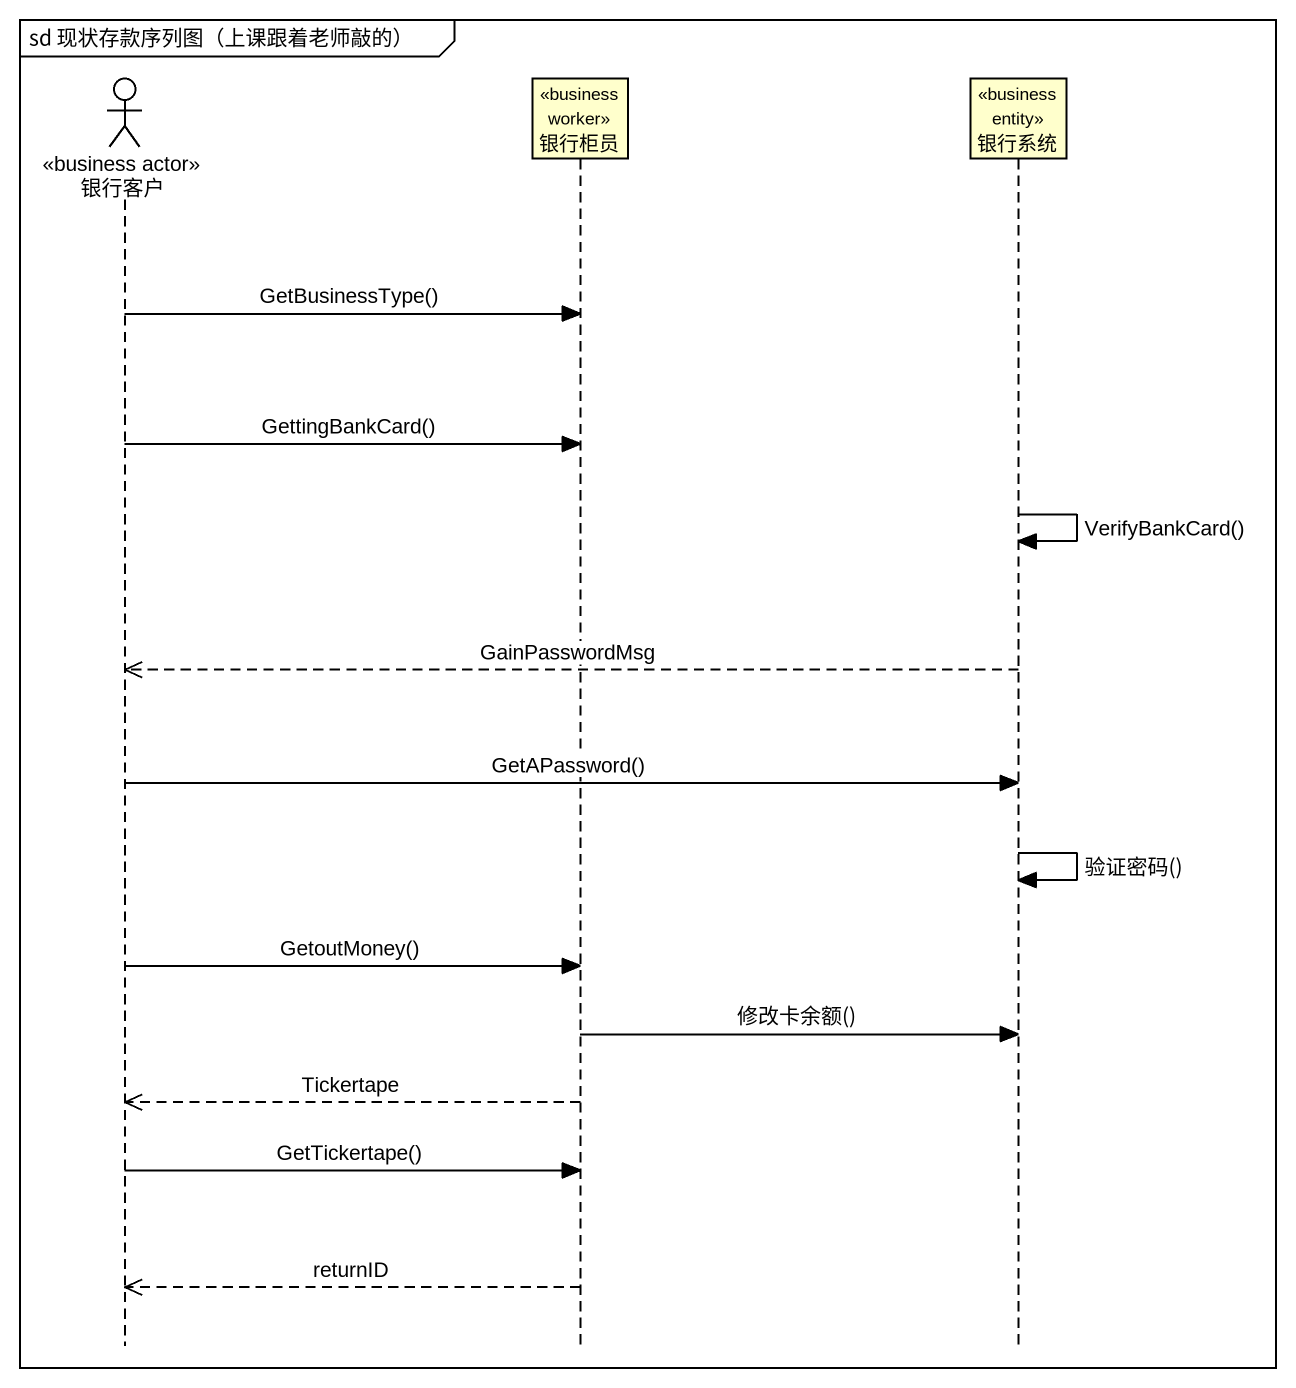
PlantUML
@startuml
mainframe sd 现状存款序列图（上课跟着老师敲的）
hide footbox
actor 银行客户 <<business actor>>
participant 银行柜员 <<business worker>>
participant 银行系统 <<business entity>>

银行客户 -> 银行柜员 : GetBusinessType()
银行客户 -> 银行柜员 : GettingBankCard()
银行系统 -> 银行系统 : VerifyBankCard()
银行系统 -->> 银行客户 : GainPasswordMsg
银行客户 -> 银行系统 : GetAPassword()
银行系统 -> 银行系统 : 验证密码()
银行客户 -> 银行柜员 : GetoutMoney()
银行柜员 -> 银行系统 : 修改卡余额()
银行柜员 -->> 银行客户 : Tickertape
银行客户 -> 银行柜员 : GetTickertape()
银行柜员 -->> 银行客户 : returnID
@enduml
